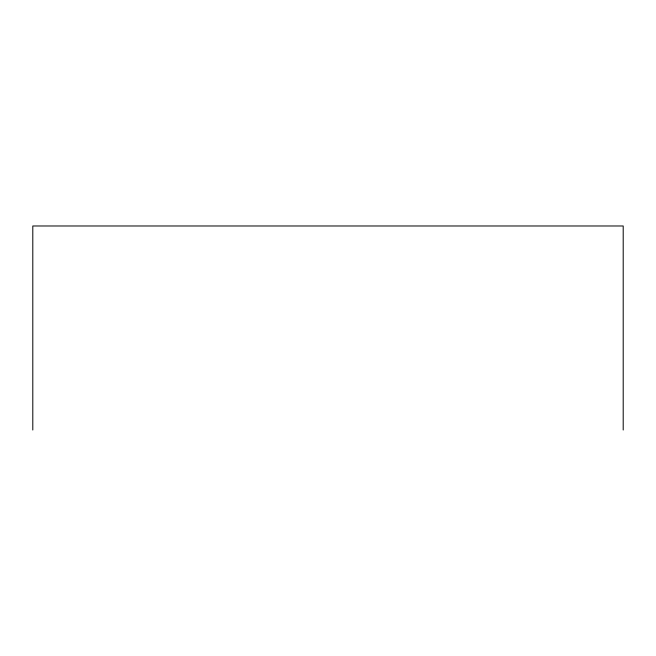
<?xml version="1.0" encoding="UTF-8"?>
<svg xmlns="http://www.w3.org/2000/svg" width="656" height="656" viewBox="0 0 656 656"><rect width="100%" height="100%" fill="white"/><g stroke="black" fill="none" stroke-linecap="round" stroke-linejoin="round"><path stroke-width="0.98" d="M623.2 430.016L623.2 225.984L32.8 225.984L32.8 430.016"/></g></svg>
